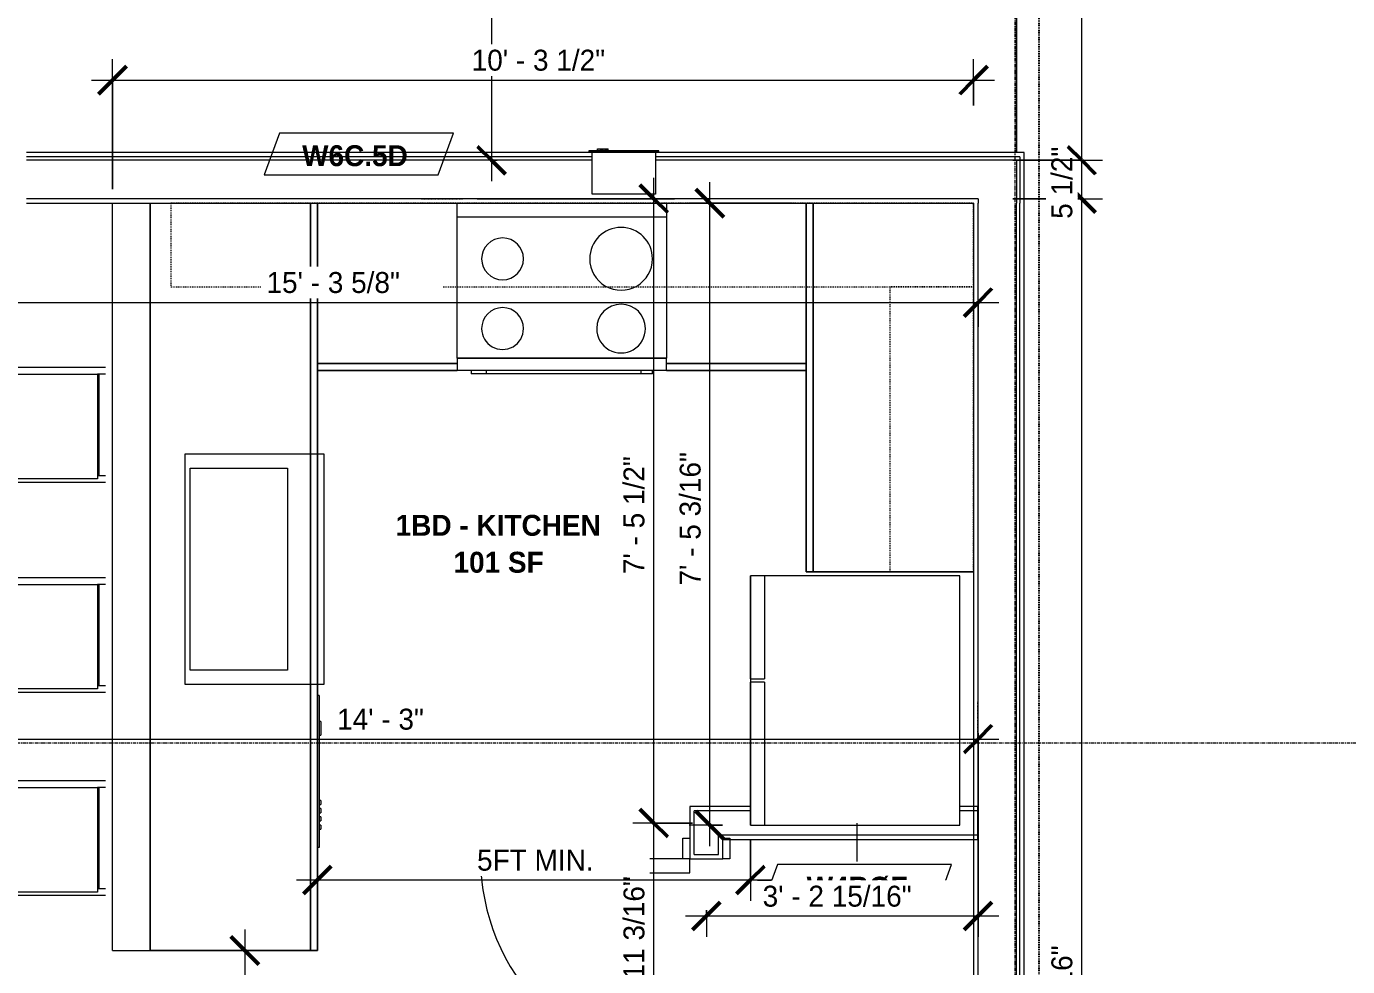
# Model space of a CAD drawing. Header units: inches. Extents: x -4058 to -1781, y 9814 to 12264.
# Drawn here: x -3623.1 to -3433.7, y 11253.1 to 11387.9 of the extents above; entities that cross this region are included whole.
import ezdxf

# ---------------------------------------------------------------- set-up
doc = ezdxf.new("R2010")
doc.units = ezdxf.units.IN
doc.header["$MEASUREMENT"] = 0
for name, pattern in [('Dash', [0.25, 0.125, -0.125]), ('Dash 3_32_', [0.1875, 0.09375, -0.09375]), ('Dash_2_', [0.25, 0.125, -0.125]), ('Grid Line 1_2_', [0.875, 0.5, -0.125, 0.125, -0.125])]:
    doc.linetypes.add(name, pattern=pattern)
for name, color, linetype, lineweight in [('0-1', 7, 'Continuous', 5), ('0-3', 8, 'Continuous', 9), ('A-ANNO-DIMS', 211, 'Continuous', 9), ('A-ANNO-DIMS-32', 211, 'Continuous', 9), ('A-AREA-IDEN', 2, 'Continuous', 9), ('A-DETL-1', 90, 'Dash 3_32_', 9), ('A-DOOR-2', 31, 'Continuous', 9), ('A-FLOR-1', 7, 'Continuous', 9), ('A-WALL-1', 7, 'Continuous', 9), ('A-WALL-2', 113, 'Continuous', 9), ('A-WALL-IDEN', 211, 'Continuous', 9), ('E-FIRE-1', 7, 'Continuous', 9), ('I-FURN', 30, 'Continuous', 9), ('I-WALL-3', 7, 'Continuous', 9), ('P-SANR-FIXT', 6, 'Continuous', 9), ('Q-CASE', 31, 'Continuous', 9), ('Q-CASE-HDLN', 31, 'Dash', 9), ('Q-SPCQ', 91, 'Continuous', 9), ('S-GRID-1', 1, 'Grid Line 1_2_', 9)]:
    doc.layers.add(name, color=color, linetype=linetype, lineweight=lineweight)
doc.layers.add('0-4', color=250, linetype='Dash_2_')
doc.styles.add('Century Gothic', font='ufonts.com_century-gothic.ttf', dxfattribs={"height": 3})
doc.styles.add('Century Gothic_B', font='GOTHICB.TTF', dxfattribs={"height": 3})
doc.dimstyles.new('MARKETING_DIMENSION', dxfattribs={"dimscale": 12, "dimtxt": 3.132505, "dimasz": 0.333333, "dimexe": 0.25, "dimexo": 0.166667, "dimgap": 0.041667, "dimtad": 1, "dimdec": 4, "dimrnd": 0.0625, "dimzin": 3, "dimdsep": 46, "dimlunit": 4, "dimtxsty": 'Century Gothic', "dimblk1": 'OBLIQUE', "dimblk2": 'OBLIQUE', "dimsah": 1, "dimcen": 0.09, "dimdle": 0.25, "dimazin": 0, "dimtfac": 1, "dimtdec": 4, "dimtix": 1, "dimtmove": 0, "dimatfit": 3, "dimfxl": 1, "dimtvp": 1, "dimtfill": 1, "dimfrac": 2, "dimtolj": 1, "dimtzin": 0, "dimarcsym": 2})
doc.dimstyles.new('THE_DIMENSION_STRING_3', dxfattribs={"dimscale": 12, "dimtxt": 3.132505, "dimasz": 0.333333, "dimexe": 0.25, "dimexo": 0.166667, "dimgap": 0.041667, "dimtad": 1, "dimdec": 4, "dimrnd": 0.0625, "dimzin": 3, "dimdsep": 46, "dimlunit": 4, "dimtxsty": 'Century Gothic', "dimblk1": 'OBLIQUE', "dimblk2": 'OBLIQUE', "dimsah": 1, "dimcen": 0.09, "dimdle": 0.25, "dimazin": 0, "dimtfac": 1, "dimtdec": 4, "dimtix": 1, "dimtmove": 0, "dimatfit": 3, "dimfxl": 1, "dimtvp": 1, "dimtfill": 1, "dimfrac": 2, "dimtolj": 1, "dimtzin": 0, "dimarcsym": 2})
doc.dimstyles.new('THE_DIMENSION_STRING_4', dxfattribs={"dimscale": 12, "dimtxt": 3.132505, "dimasz": 0.333333, "dimexe": 0.25, "dimexo": 0.166667, "dimgap": 0.041667, "dimtad": 1, "dimdec": 4, "dimrnd": 0.0625, "dimzin": 3, "dimdsep": 46, "dimlunit": 4, "dimtxsty": 'Century Gothic', "dimblk1": 'OBLIQUE', "dimblk2": 'OBLIQUE', "dimsah": 1, "dimcen": 0.09, "dimdle": 0.25, "dimazin": 0, "dimtfac": 1, "dimtdec": 4, "dimtix": 1, "dimtmove": 0, "dimatfit": 3, "dimfxl": 1, "dimtvp": 1, "dimtfill": 1, "dimfrac": 2, "dimtolj": 1, "dimtzin": 0, "dimarcsym": 2})
doc.dimstyles.new('THE_DIMENSION_STRING_5', dxfattribs={"dimscale": 12, "dimtxt": 3.132505, "dimasz": 0.333333, "dimexe": 0.25, "dimexo": 0.166667, "dimgap": 0.041667, "dimtad": 1, "dimdec": 4, "dimrnd": 0.0625, "dimzin": 3, "dimdsep": 46, "dimlunit": 4, "dimtxsty": 'Century Gothic', "dimblk1": 'OBLIQUE', "dimblk2": 'OBLIQUE', "dimsah": 1, "dimcen": 0.09, "dimdle": 0.25, "dimazin": 0, "dimtfac": 1, "dimtdec": 4, "dimtix": 1, "dimtmove": 0, "dimatfit": 3, "dimfxl": 1, "dimtvp": 1, "dimtfill": 1, "dimfrac": 2, "dimtolj": 1, "dimtzin": 0, "dimarcsym": 2})

# ---------------------------------------------------------------- blocks, each defined once
blk = doc.blocks.new('CTR - 1st Phase - Shell_rvt-1-UNIT PLANS - 2ND FLOOR')
at = {"layer": 'A-FLOR-1'}
for p, q in [((-3481.17, 11369.86), (-3481.17, 11432.19)), ((-3481.17, 11432.19), (-3481.17, 11369.86))]:
    blk.add_line(p, q, dxfattribs=at)
blk = doc.blocks.new('104416 - Fire Extinguishers - Wall - Class A - Light - 2A-2205533-UNIT PLANS - 2ND FLOOR')
at = {"layer": 'E-FIRE-1'}
for p, q in [((13.19, 3.88), (13.19, 3.62)), ((23.19, 3.88), (13.19, 3.88)), ((13.19, 3.88), (23.19, 3.88)), ((13.19, 3.88), (13.19, 3.62)), ((14.41, 4.13), (14.44, 4.13)), ((14.41, 3.88), (14.41, 4.13)), ((14.44, 4.13), (14.84, 4.13)), ((14.44, 3.88), (14.44, 4.13)), ((14.84, 4.13), (15.03, 4.13)), ((14.84, 3.88), (14.84, 4.13)), ((15.03, 4.13), (15.11, 4.13)), ((15.03, 3.88), (15.03, 4.13)), ((15.11, 4.13), (15.24, 4.13)), ((15.11, 3.88), (15.11, 4.13)), ((15.24, 4.13), (15.51, 4.13)), ((15.24, 3.88), (15.24, 4.13)), ((15.51, 4.13), (15.73, 4.13)), ((15.51, 3.88), (15.51, 4.13)), ((15.73, 4.13), (15.87, 4.13)), ((15.73, 3.88), (15.73, 4.13)), ((15.87, 4.13), (15.91, 4.13)), ((15.87, 3.88), (15.87, 4.13)), ((15.91, 4.13), (15.94, 4.13)), ((15.91, 3.88), (15.91, 4.13)), ((15.94, 3.88), (15.94, 4.13)), ((23.19, 3.62), (23.19, 3.88)), ((23.19, 3.62), (23.19, 3.88)), ((23.19, 3.62), (13.19, 3.62)), ((13.63, -2.37), (13.63, 3.62)), ((22.75, 3.62), (22.75, -2.37)), ((22.75, -2.37), (13.63, -2.37))]:
    blk.add_line(p, q, dxfattribs=at)
blk = doc.blocks.new('CTR - 1st Phase - Common Walls_rvt-1-UNIT PLANS - 2ND FLOOR')
at = {"layer": 'A-WALL-1'}
for p, q in [((-3542.04, 11369.24), (-3623.15, 11369.24)), ((-3480.67, 11369.24), (-3532.91, 11369.24)), ((-3480.67, 11369.24), (-3480.67, 11368.74)), ((-3542.04, 11368.74), (-3623.15, 11368.74)), ((-3481.17, 11368.74), (-3532.91, 11368.74)), ((-3481.17, 11368.74), (-3481.17, 11363.24)), ((-3480.67, 11368.74), (-3480.67, 11362.61)), ((-3486.67, 11363.24), (-3623.15, 11363.24)), ((-3486.67, 11363.24), (-3486.67, 11362.61)), ((-3481.17, 11363.24), (-3481.17, 11362.61)), ((-3486.67, 11129.69), (-3486.67, 11362.61)), ((-3481.17, 11032.1), (-3481.17, 11362.61)), ((-3480.67, 11032.1), (-3480.67, 11362.61))]:
    blk.add_line(p, q, dxfattribs=at)
at = {"layer": 'I-WALL-3'}
for p, q in [((-3542.47, 11369.86), (-3623.15, 11369.86)), ((-3480.05, 11369.86), (-3532.47, 11369.86)), ((-3480.05, 11369.24), (-3480.05, 11369.86)), ((-3480.05, 11362.61), (-3480.05, 11369.24)), ((-3623.15, 11362.61), (-3487.3, 11362.61)), ((-3487.3, 11362.61), (-3487.3, 11169.38)), ((-3480.05, 11032.1), (-3480.05, 11362.61))]:
    blk.add_line(p, q, dxfattribs=at)
at = {"layer": '0-3'}
blk.add_blockref('104416 - Fire Extinguishers - Wall - Class A - Light - 2A-2205533-UNIT PLANS - 2ND FLOOR', (-3555.66, 11366.24), dxfattribs=at)
blk = doc.blocks.new('SWING - DOUBLE - FLUSH - SWING - DOUBLE - 5-0 x 6-8 - DUMMY-3700318-UNIT PLANS - 2ND FLOOR')
at = {"layer": 'A-DOOR-2'}
for p, q in [((-33, 2.375), (-33, 3.375)), ((-33, 3.375), (-30, 3.375)), ((-30, 2.375), (-33, 2.375)), ((-30, 3.375), (-30, 2.375)), ((30, 2.375), (30, 3.375)), ((30, 3.375), (33, 3.375)), ((33, 2.375), (30, 2.375)), ((33, 3.375), (33, 2.375)), ((-33, -2.375), (-30, -2.375)), ((-33, -3.375), (-33, -2.375)), ((-30, -3.375), (-33, -3.375)), ((-28, -2.375), (-30, -2.375)), ((-30, -2.375), (-30, -3.375)), ((-30, -3.375), (-30, -32.375)), ((-28, -32.375), (-28, -2.375)), ((28, -2.375), (30, -2.375)), ((28, -32.375), (28, -2.375)), ((30, -2.375), (33, -2.375)), ((30, -3.375), (30, -2.375)), ((30, -3.375), (30, -32.375)), ((33, -3.375), (30, -3.375)), ((33, -2.375), (33, -3.375)), ((-30, -32.375), (-28, -32.375)), ((30, -32.375), (28, -32.375))]:
    blk.add_line(p, q, dxfattribs=at)
for centre, start, end in [((-30, -2.375), 270, 0), ((30, -2.375), 180, 270)]:
    blk.add_arc(centre, 30, start, end, dxfattribs=at)
blk = doc.blocks.new('Bar_Stool_6722_1_ - Bar_Stool_6722_1_-V81-UNIT PLANS - 2ND FLOOR')
at = {"layer": 'I-FURN'}
for p, q in [((0, 19.21), (0, 21.13)), ((1, 21.13), (1, 20.14)), ((15.5, 20.14), (15.5, 21.13)), ((16.5, 21.13), (16.5, 19.21)), ((0, 17.72), (0, 19.21)), ((1, 20.14), (15.5, 20.14)), ((1, 20.14), (1, 20.06)), ((1, 20.06), (1, 19.99)), ((16, 20), (1, 20)), ((1, 19.89), (1, 19.99)), ((1, 17.63), (1, 19.89)), ((15.5, 20.06), (15.5, 20.14)), ((15.5, 19.99), (15.5, 20.06)), ((16, 19.99), (16, 19.89)), ((16, 19.89), (16, 17.63)), ((16.5, 19.21), (16.5, 17.72)), ((0, 1.78), (0, 17.72)), ((1, 2.03), (1, 17.63)), ((16, 17.63), (16, 2.03)), ((16.5, 17.72), (16.5, 1.78)), ((1, 1.91), (1, 2.03)), ((16, 2.03), (1, 2.03)), ((1, 1.24), (1, 1.91)), ((16, 1.91), (1, 1.91)), ((16, 2.03), (16, 1.91)), ((16, 1.91), (16, 1.24)), ((1, 1.78), (0, 1.78)), ((0, 1.78), (0, 0.98)), ((1, 0.98), (0, 0.98)), ((0, 0.98), (0, 0)), ((1, 0), (1, 1.24)), ((1, 1.24), (16, 1.24)), ((16.5, 1.78), (16, 1.78)), ((16, 1.24), (16, 0)), ((16.5, 0.98), (16, 0.98)), ((16.5, 0.98), (16.5, 1.78)), ((16.5, 0), (16.5, 0.98)), ((0, 0), (1, 0)), ((1, 0), (16, 0)), ((16, 0), (16.5, 0))]:
    blk.add_line(p, q, dxfattribs=at)
blk = doc.blocks.new('OD_CW_Upper Cabinet - OD_CW_Upper Cabinet-3856831-UNIT PLANS - 2ND FLOOR')
at = {"layer": 'Q-CASE-HDLN'}
for p, q in [((115.86, 24), (0.74, 24)), ((0.74, 24), (0.74, 12)), ((115.86, 12), (115.86, 24)), ((0.74, 12), (115.86, 12))]:
    blk.add_line(p, q, dxfattribs=at)
blk = doc.blocks.new('OD_CW_Base Cabinet - OD_CW_Base Cabinet-3857755-UNIT PLANS - 2ND FLOOR')
at = {"layer": 'Q-CASE'}
for p, q in [((70.86, 0), (70.86, 24)), ((70.86, 24), (70.86, 1)), ((0.74, 1), (20.8, 1)), ((20.8, 1), (0.74, 1)), ((0.74, 0), (20.8, 0)), ((20.8, 0), (0.74, 0)), ((50.8, 1), (70.86, 1)), ((70.86, 1), (50.8, 1)), ((50.8, 0), (70.86, 0)), ((70.86, 0), (50.8, 0)), ((70.86, 1), (70.86, 0))]:
    blk.add_line(p, q, dxfattribs=at)
blk = doc.blocks.new('OD_CW_Base Cabinet - OD_CW_Base Cabinet-3870381-UNIT PLANS - 2ND FLOOR')
at = {"layer": 'Q-CASE'}
for p, q in [((0.74, 24), (0.74, 0)), ((107.93, 24), (0.74, 24)), ((0.74, 0), (107.93, 0))]:
    blk.add_line(p, q, dxfattribs=at)
blk = doc.blocks.new('OD_CW_Upper Cabinet - OD_CW_Upper Cabinet-3876458-UNIT PLANS - 2ND FLOOR')
at = {"layer": 'Q-CASE-HDLN'}
for p, q in [((41.64, 24), (0.74, 24)), ((0.74, 24), (0.74, 12)), ((41.64, 12), (41.64, 24)), ((0.74, 12), (41.64, 12))]:
    blk.add_line(p, q, dxfattribs=at)
blk = doc.blocks.new('OD_CW_Base Cabinet - OD_CW_Base Cabinet-V101-UNIT PLANS - 2ND FLOOR')
at = {"layer": 'Q-CASE'}
for p, q in [((53.64, 0), (53.64, 24)), ((53.64, 24), (53.64, 1)), ((0.74, 1), (53.64, 1)), ((53.64, 1), (0.74, 1)), ((0.74, 0), (53.64, 0)), ((53.64, 0), (0.74, 0)), ((53.64, 1), (53.64, 0))]:
    blk.add_line(p, q, dxfattribs=at)
blk = doc.blocks.new('Refrigerator_-_Side-by-Side_6047 - 36_ X 30_-345559-UNIT PLANS - 2ND FLOOR')
at = {"layer": 'Q-SPCQ'}
for p, q in [((17.87, 14.42), (-17.88, 14.42)), ((-17.88, 14.42), (-17.88, -15.58)), ((17.87, -15.58), (17.87, 14.42)), ((-17.88, -13.58), (-3.13, -13.58)), ((-17.88, -13.58), (-17.88, -15.58)), ((-3.13, -15.58), (-3.13, -13.58)), ((-2.63, -13.58), (17.87, -13.58)), ((-2.63, -13.58), (-2.63, -15.58)), ((17.87, -15.58), (17.87, -13.58)), ((-17.88, -15.58), (17.87, -15.58)), ((-3.13, -15.58), (-17.88, -15.58)), ((17.87, -15.58), (-2.63, -15.58))]:
    blk.add_line(p, q, dxfattribs=at)
blk = doc.blocks.new('Dishwasher_15404 - 34_ counter-3395311-UNIT PLANS - 2ND FLOOR')
at = {"layer": 'Q-SPCQ'}
for p, q in [((24.12, -1.09), (23.87, -1.09)), ((24.12, -1.09), (24.12, -22.91)), ((24.37, -4.82), (24.12, -4.82)), ((24.37, -4.82), (24.37, -5.81)), ((24.12, -6.79), (24.37, -6.79)), ((24.37, -5.81), (24.37, -6.79)), ((24.37, -16.15), (24.12, -16.15)), ((24.12, -16.74), (24.37, -16.74)), ((24.37, -16.15), (24.37, -16.74)), ((24.37, -17.33), (24.12, -17.33)), ((24.12, -17.92), (24.37, -17.92)), ((24.37, -18.51), (24.12, -18.51)), ((24.37, -17.33), (24.37, -17.92)), ((24.37, -18.51), (24.37, -19.1)), ((24.12, -19.1), (24.37, -19.1)), ((24.37, -19.69), (24.12, -19.69)), ((24.12, -20.28), (24.37, -20.28)), ((24.37, -19.69), (24.37, -20.28)), ((24.12, -22.91), (23.87, -22.91))]:
    blk.add_line(p, q, dxfattribs=at)
blk = doc.blocks.new('Range - 24_ x 30_-3317832-UNIT PLANS - 2ND FLOOR')
at = {"layer": 'Q-SPCQ'}
for p, q in [((2, 0.5), (3.61, 0.5)), ((2, 0.5), (2, 0)), ((3.61, 0.5), (25.87, 0.5)), ((3.61, 0.5), (3.61, 0)), ((25.87, 0), (25.87, 0.5)), ((25.87, 0.5), (28, 0.5)), ((28, 0), (28, 0.5)), ((0, 0), (30, 0)), ((0, 0), (0, -1.75)), ((0, -1.75), (30, -1.75)), ((0, -22), (0, -1.75)), ((30, -1.75), (0, -1.75)), ((30, -1.75), (30, 0)), ((30, -1.75), (30, -22)), ((0, -24), (0, -22)), ((30, -22), (0, -22)), ((30, -22), (30, -24))]:
    blk.add_line(p, q, dxfattribs=at)
for centre, radius, start, end in [((6.5, -6), 3.5, 360, 180), ((23.5, -6), 3, 360, 180), ((6.5, -6), 3.5, 180, 360), ((23.5, -6), 3, 180, 360), ((6.5, -16), 4.5, 360, 180), ((23.5, -16), 3, 0, 180), ((6.5, -16), 4.5, 180, 360), ((23.5, -16), 3, 180, 360)]:
    blk.add_arc(centre, radius, start, end, dxfattribs=at)
blk = doc.blocks.new('Stainless Steel Farmhous Kitchen Sink - Stainless Steel Farmhous Kitchen Sink-4315883-UNIT PLANS - 2ND FLOOR')
at = {"layer": 'P-SANR-FIXT'}
for p, q in [((-33, 22.2), (-33, 2.25)), ((0, 22.2), (-33, 22.2)), ((0, 2.25), (0, 22.2)), ((-31, 3), (-31, 16.96)), ((-31, 16.96), (-2, 16.96)), ((-2, 16.96), (-2, 3)), ((-33, 2.25), (0, 2.25)), ((-2, 3), (-31, 3))]:
    blk.add_line(p, q, dxfattribs=at)
blk = doc.blocks.new('DIMBLOCK54-UNIT PLANS - 2ND FLOOR')
at = {"layer": 'A-ANNO-DIMS-32'}
for p, q in [((-3657.67, 11279.19), (-3657.67, 11288.76)), ((-3657.67, 11285.76), (-3483.67, 11285.76)), ((-3657.67, 11285.76), (-3657.67, 11279.19)), ((-3486.67, 11286.59), (-3486.67, 11282.76)), ((-3486.67, 11285.76), (-3486.67, 11286.59))]:
    blk.add_line(p, q, dxfattribs=at)
at = {"layer": 'A-ANNO-DIMS-32', "lineweight": 50}
for p, q in [((-3657.67, 11285.76), (-3655.67, 11287.76)), ((-3486.67, 11285.76), (-3484.67, 11287.76)), ((-3657.67, 11285.76), (-3659.67, 11283.76)), ((-3486.67, 11285.76), (-3488.67, 11283.76))]:
    blk.add_line(p, q, dxfattribs=at)
at = {"layer": 'A-ANNO-DIMS-32', "color": 0, "insert": (-3578.59, 11290.11), "char_height": 3, "width": 15.394, "attachment_point": 1, "line_spacing_factor": 0.984502, "style": 'Century Gothic', "bg_fill": 3, "box_fill_scale": 1.25, "bg_fill_color": 256, "bg_fill_true_color": 13158600, "bg_fill_transparency": 0}
blk.add_mtext('14\' - 3"', dxfattribs=at)
blk = doc.blocks.new('_Oblique')
at = {"color": 0, "linetype": 'ByBlock', "lineweight": -2}
blk.add_line((-0.5, -0.5), (0.5, 0.5), dxfattribs=at)
blk = doc.blocks.new('Wall Tag - Arch Wall-3956453-UNIT PLANS - 2ND FLOOR')
at = {"layer": 'A-WALL-IDEN'}
for p, q in [((-0.3561, 0.0937), (-0.4244, -0.0937)), ((0.4244, 0.0937), (-0.3561, 0.0937)), ((0.3561, -0.0937), (0.4244, 0.0937)), ((-0.4244, -0.0937), (0.3561, -0.0937))]:
    blk.add_line(p, q, dxfattribs=at)
blk = doc.blocks.new('DIMBLOCK789-UNIT PLANS - 2ND FLOOR')
at = {"layer": 'A-ANNO-DIMS-32', "lineweight": 50}
for p, q in [((-3533.18, 11273.72), (-3535.18, 11275.72)), ((-3533.18, 11273.72), (-3531.18, 11271.72)), ((-3533.18, 11238.56), (-3535.18, 11240.56)), ((-3533.18, 11238.56), (-3531.18, 11236.56))]:
    blk.add_line(p, q, dxfattribs=at)
at = {"layer": 'A-ANNO-DIMS-32'}
for p, q in [((-3527.63, 11273.72), (-3536.18, 11273.72)), ((-3533.18, 11238.56), (-3533.18, 11273.72)), ((-3533.18, 11273.72), (-3527.63, 11273.72)), ((-3534, 11238.56), (-3530.18, 11238.56)), ((-3533.18, 11238.56), (-3534, 11238.56))]:
    blk.add_line(p, q, dxfattribs=at)
at = {"layer": 'A-ANNO-DIMS-32', "color": 0, "insert": (-3537.52, 11244.73), "char_height": 3, "width": 27.387, "attachment_point": 1, "rotation": 90, "line_spacing_factor": 0.984502, "style": 'Century Gothic', "bg_fill": 3, "box_fill_scale": 1.25, "bg_fill_color": 256, "bg_fill_true_color": 13158600, "bg_fill_transparency": 0}
blk.add_mtext('2\' - 11 3/16"', dxfattribs=at)
blk = doc.blocks.new('DIMBLOCK790-UNIT PLANS - 2ND FLOOR')
at = {"layer": 'A-ANNO-DIMS-32', "lineweight": 50}
for p, q in [((-3533.18, 11363.24), (-3535.18, 11365.24)), ((-3533.18, 11363.24), (-3531.18, 11361.24)), ((-3533.18, 11273.72), (-3535.18, 11275.72)), ((-3533.18, 11273.72), (-3531.18, 11271.72))]:
    blk.add_line(p, q, dxfattribs=at)
at = {"layer": 'A-ANNO-DIMS-32'}
for p, q in [((-3533.18, 11273.72), (-3533.18, 11366.24)), ((-3558.51, 11363.24), (-3530.18, 11363.24)), ((-3533.18, 11363.24), (-3558.51, 11363.24)), ((-3527.63, 11273.72), (-3536.18, 11273.72)), ((-3533.18, 11273.72), (-3527.63, 11273.72))]:
    blk.add_line(p, q, dxfattribs=at)
at = {"layer": 'A-ANNO-DIMS-32', "color": 0, "insert": (-3537.52, 11309.41), "char_height": 3, "width": 21.7784, "attachment_point": 1, "rotation": 90, "line_spacing_factor": 0.984502, "style": 'Century Gothic', "bg_fill": 3, "box_fill_scale": 1.25, "bg_fill_color": 256, "bg_fill_true_color": 13158600, "bg_fill_transparency": 0}
blk.add_mtext('7\' - 5 1/2"', dxfattribs=at)
blk = doc.blocks.new('DIMBLOCK796-UNIT PLANS - 2ND FLOOR')
at = {"layer": 'A-ANNO-DIMS-32'}
for p, q in [((-3670.27, 11372.85), (-3670.27, 11345.37)), ((-3670.27, 11348.37), (-3670.27, 11372.85)), ((-3486.67, 11344.88), (-3486.67, 11351.37)), ((-3670.27, 11348.37), (-3483.67, 11348.37)), ((-3486.67, 11348.37), (-3486.67, 11344.88))]:
    blk.add_line(p, q, dxfattribs=at)
at = {"layer": 'A-ANNO-DIMS-32', "lineweight": 50}
for p, q in [((-3670.27, 11348.37), (-3668.27, 11350.37)), ((-3486.67, 11348.37), (-3484.67, 11350.37)), ((-3670.27, 11348.37), (-3672.27, 11346.37)), ((-3486.67, 11348.37), (-3488.67, 11346.37))]:
    blk.add_line(p, q, dxfattribs=at)
at = {"layer": 'A-ANNO-DIMS-32', "color": 0, "insert": (-3588.72, 11352.72), "char_height": 3, "width": 24.5827, "attachment_point": 1, "line_spacing_factor": 0.984502, "style": 'Century Gothic', "bg_fill": 3, "box_fill_scale": 1.25, "bg_fill_color": 256, "bg_fill_true_color": 13158600, "bg_fill_transparency": 0}
blk.add_mtext('15\' - 3 5/8"', dxfattribs=at)
blk = doc.blocks.new('DIMBLOCK936-UNIT PLANS - 2ND FLOOR')
at = {"layer": 'A-ANNO-DIMS-32', "lineweight": 50}
for p, q in [((-3471.8, 11363.24), (-3473.8, 11365.24)), ((-3471.8, 11363.24), (-3469.8, 11361.24)), ((-3471.8, 11129.19), (-3473.8, 11131.19)), ((-3471.8, 11129.19), (-3469.8, 11127.19))]:
    blk.add_line(p, q, dxfattribs=at)
at = {"layer": 'A-ANNO-DIMS-32'}
for p, q in [((-3481.67, 11363.24), (-3468.8, 11363.24)), ((-3471.8, 11363.24), (-3481.67, 11363.24)), ((-3471.8, 11129.19), (-3471.8, 11363.24)), ((-3481.67, 11129.19), (-3468.8, 11129.19)), ((-3471.8, 11129.19), (-3481.67, 11129.19))]:
    blk.add_line(p, q, dxfattribs=at)
at = {"layer": 'A-ANNO-DIMS-32', "color": 0, "insert": (-3476.15, 11234.8), "char_height": 3, "width": 27.387, "attachment_point": 1, "rotation": 90, "line_spacing_factor": 0.984502, "style": 'Century Gothic', "bg_fill": 3, "box_fill_scale": 1.25, "bg_fill_color": 256, "bg_fill_true_color": 13158600, "bg_fill_transparency": 0}
blk.add_mtext('19\' - 6 1/16"', dxfattribs=at)
blk = doc.blocks.new('DIMBLOCK937-UNIT PLANS - 2ND FLOOR')
at = {"layer": 'A-ANNO-DIMS-32', "lineweight": 50}
for p, q in [((-3471.8, 11368.74), (-3473.8, 11370.74)), ((-3471.8, 11368.74), (-3469.8, 11366.74)), ((-3471.8, 11363.24), (-3473.8, 11365.24)), ((-3471.8, 11363.24), (-3469.8, 11361.24))]:
    blk.add_line(p, q, dxfattribs=at)
at = {"layer": 'A-ANNO-DIMS-32'}
for p, q in [((-3481.67, 11368.74), (-3468.8, 11368.74)), ((-3471.8, 11368.74), (-3481.67, 11368.74)), ((-3471.8, 11363.24), (-3471.8, 11368.74)), ((-3481.67, 11363.24), (-3468.8, 11363.24)), ((-3471.8, 11363.24), (-3481.67, 11363.24))]:
    blk.add_line(p, q, dxfattribs=at)
at = {"layer": 'A-ANNO-DIMS-32', "color": 0, "insert": (-3476.15, 11360.35), "char_height": 3, "width": 13.5444, "attachment_point": 1, "rotation": 90, "line_spacing_factor": 0.984502, "style": 'Century Gothic', "bg_fill": 3, "box_fill_scale": 1.25, "bg_fill_color": 256, "bg_fill_true_color": 13158600, "bg_fill_transparency": 0}
blk.add_mtext('5 1/2"', dxfattribs=at)
blk = doc.blocks.new('DIMBLOCK938-UNIT PLANS - 2ND FLOOR')
at = {"layer": 'A-ANNO-DIMS-32', "lineweight": 50}
for p, q in [((-3471.8, 11432.19), (-3473.8, 11434.19)), ((-3471.8, 11432.19), (-3469.8, 11430.19)), ((-3471.8, 11368.74), (-3473.8, 11370.74)), ((-3471.8, 11368.74), (-3469.8, 11366.74))]:
    blk.add_line(p, q, dxfattribs=at)
at = {"layer": 'A-ANNO-DIMS-32'}
for p, q in [((-3483.7, 11432.19), (-3468.8, 11432.19)), ((-3471.8, 11432.19), (-3483.7, 11432.19)), ((-3471.8, 11368.74), (-3471.8, 11432.19)), ((-3481.67, 11368.74), (-3468.8, 11368.74)), ((-3471.8, 11368.74), (-3481.67, 11368.74))]:
    blk.add_line(p, q, dxfattribs=at)
at = {"layer": 'A-ANNO-DIMS-32', "color": 0, "insert": (-3476.15, 11390.22), "char_height": 3, "width": 24.5827, "attachment_point": 1, "rotation": 90, "line_spacing_factor": 0.984502, "style": 'Century Gothic', "bg_fill": 3, "box_fill_scale": 1.25, "bg_fill_color": 256, "bg_fill_true_color": 13158600, "bg_fill_transparency": 0}
blk.add_mtext('5\' - 3 7/16"', dxfattribs=at)
blk = doc.blocks.new('DIMBLOCK984-UNIT PLANS - 2ND FLOOR')
at = {"layer": 'A-ANNO-DIMS-32', "lineweight": 50}
for p, q in [((-3556.46, 11432.19), (-3558.46, 11434.19)), ((-3556.46, 11432.19), (-3554.46, 11430.19)), ((-3556.46, 11368.74), (-3558.46, 11370.74)), ((-3556.46, 11368.74), (-3554.46, 11366.74))]:
    blk.add_line(p, q, dxfattribs=at)
at = {"layer": 'A-ANNO-DIMS-32'}
for p, q in [((-3555.63, 11432.19), (-3559.46, 11432.19)), ((-3556.46, 11432.19), (-3556.46, 11365.74)), ((-3556.46, 11432.19), (-3555.63, 11432.19)), ((-3555.63, 11368.74), (-3559.46, 11368.74)), ((-3556.46, 11368.74), (-3555.63, 11368.74))]:
    blk.add_line(p, q, dxfattribs=at)
at = {"layer": 'A-ANNO-DIMS-32', "color": 0, "insert": (-3560.8, 11390.22), "char_height": 3, "width": 24.5827, "attachment_point": 1, "rotation": 90, "line_spacing_factor": 0.984502, "style": 'Century Gothic', "bg_fill": 3, "box_fill_scale": 1.25, "bg_fill_color": 256, "bg_fill_true_color": 13158600, "bg_fill_transparency": 0}
blk.add_mtext('5\' - 3 7/16"', dxfattribs=at)
blk = doc.blocks.new('DIMBLOCK1479-UNIT PLANS - 2ND FLOOR')
at = {"layer": 'A-ANNO-DIMS-32'}
for p, q in [((-3486.67, 11283.19), (-3486.67, 11257.39)), ((-3486.67, 11260.39), (-3486.67, 11283.19)), ((-3525.63, 11261.22), (-3525.63, 11257.39)), ((-3525.63, 11260.39), (-3525.63, 11261.22)), ((-3528.63, 11260.39), (-3483.67, 11260.39))]:
    blk.add_line(p, q, dxfattribs=at)
at = {"layer": 'A-ANNO-DIMS-32', "lineweight": 50}
for p, q in [((-3525.63, 11260.39), (-3523.63, 11262.39)), ((-3486.67, 11260.39), (-3484.67, 11262.39)), ((-3525.63, 11260.39), (-3527.63, 11258.39)), ((-3486.67, 11260.39), (-3488.67, 11258.39))]:
    blk.add_line(p, q, dxfattribs=at)
at = {"layer": 'A-ANNO-DIMS-32', "color": 0, "insert": (-3517.56, 11264.73), "char_height": 3, "width": 27.387, "attachment_point": 1, "line_spacing_factor": 0.984502, "style": 'Century Gothic', "bg_fill": 3, "box_fill_scale": 1.25, "bg_fill_color": 256, "bg_fill_true_color": 13158600, "bg_fill_transparency": 0}
blk.add_mtext('3\' - 2 15/16"', dxfattribs=at)
blk = doc.blocks.new('DIMBLOCK1560-UNIT PLANS - 2ND FLOOR')
at = {"layer": 'A-ANNO-DIMS-32'}
for p, q in [((-3519.3, 11271.4), (-3519.3, 11262.55)), ((-3519.3, 11265.55), (-3519.3, 11271.4)), ((-3584.42, 11265.55), (-3516.3, 11265.55)), ((-3581.42, 11266.37), (-3581.42, 11262.55)), ((-3581.42, 11265.55), (-3581.42, 11266.37))]:
    blk.add_line(p, q, dxfattribs=at)
at = {"layer": 'A-ANNO-DIMS-32', "lineweight": 50}
for p, q in [((-3581.42, 11265.55), (-3579.42, 11267.55)), ((-3519.3, 11265.55), (-3517.3, 11267.55)), ((-3581.42, 11265.55), (-3583.42, 11263.55)), ((-3519.3, 11265.55), (-3521.3, 11263.55))]:
    blk.add_line(p, q, dxfattribs=at)
at = {"layer": 'A-ANNO-DIMS-32', "color": 0, "insert": (-3558.52, 11269.89), "char_height": 3, "width": 19.5707, "attachment_point": 1, "line_spacing_factor": 0.984502, "style": 'Century Gothic', "bg_fill": 3, "box_fill_scale": 1.25, "bg_fill_color": 256, "bg_fill_true_color": 13158600, "bg_fill_transparency": 0}
blk.add_mtext('5FT MIN.', dxfattribs=at)
blk = doc.blocks.new('DIMBLOCK1561-UNIT PLANS - 2ND FLOOR')
at = {"layer": 'A-ANNO-DIMS-32'}
for p, q in [((-3525.12, 11270.4), (-3525.12, 11365.61)), ((-3513.3, 11362.61), (-3528.12, 11362.61)), ((-3525.12, 11362.61), (-3513.3, 11362.61)), ((-3523.3, 11273.4), (-3528.12, 11273.4)), ((-3525.12, 11273.4), (-3523.3, 11273.4))]:
    blk.add_line(p, q, dxfattribs=at)
at = {"layer": 'A-ANNO-DIMS-32', "lineweight": 50}
for p, q in [((-3525.12, 11362.61), (-3527.12, 11364.61)), ((-3525.12, 11362.61), (-3523.12, 11360.61)), ((-3525.12, 11273.4), (-3527.12, 11275.4)), ((-3525.12, 11273.4), (-3523.12, 11271.4))]:
    blk.add_line(p, q, dxfattribs=at)
at = {"layer": 'A-ANNO-DIMS-32', "color": 0, "insert": (-3529.46, 11307.77), "char_height": 3, "width": 24.5827, "attachment_point": 1, "rotation": 90, "line_spacing_factor": 0.984502, "style": 'Century Gothic', "bg_fill": 3, "box_fill_scale": 1.25, "bg_fill_color": 256, "bg_fill_true_color": 13158600, "bg_fill_transparency": 0}
blk.add_mtext('7\' - 5 3/16"', dxfattribs=at)
blk = doc.blocks.new('DIMBLOCK1562-UNIT PLANS - 2ND FLOOR')
at = {"layer": 'A-ANNO-DIMS-32', "lineweight": 50}
for p, q in [((-3591.83, 11255.43), (-3593.83, 11257.43)), ((-3591.83, 11255.43), (-3589.83, 11253.43)), ((-3591.83, 11213.86), (-3593.83, 11215.86)), ((-3591.83, 11213.86), (-3589.83, 11211.86))]:
    blk.add_line(p, q, dxfattribs=at)
at = {"layer": 'A-ANNO-DIMS-32'}
for p, q in [((-3591.83, 11258.43), (-3591.83, 11210.86)), ((-3591, 11255.43), (-3594.83, 11255.43)), ((-3591.83, 11255.43), (-3591, 11255.43)), ((-3591, 11213.86), (-3594.83, 11213.86)), ((-3591.83, 11213.86), (-3591, 11213.86))]:
    blk.add_line(p, q, dxfattribs=at)
at = {"layer": 'A-ANNO-DIMS-32', "color": 0, "insert": (-3596.17, 11225.45), "char_height": 3, "width": 22.0767, "attachment_point": 1, "rotation": 90, "line_spacing_factor": 0.984502, "style": 'Century Gothic', "bg_fill": 3, "box_fill_scale": 1.25, "bg_fill_color": 256, "bg_fill_true_color": 13158600, "bg_fill_transparency": 0}
blk.add_mtext('3\'-6" MIN.', dxfattribs=at)
blk = doc.blocks.new('DIMBLOCK1584-UNIT PLANS - 2ND FLOOR')
at = {"layer": 'A-ANNO-DIMS-32'}
for p, q in [((-3610.8, 11364.61), (-3610.8, 11383.25)), ((-3487.3, 11376.61), (-3487.3, 11383.25)), ((-3613.8, 11380.25), (-3484.3, 11380.25)), ((-3610.8, 11380.25), (-3610.8, 11364.61)), ((-3487.3, 11380.25), (-3487.3, 11376.61))]:
    blk.add_line(p, q, dxfattribs=at)
at = {"layer": 'A-ANNO-DIMS-32', "lineweight": 50}
for p, q in [((-3610.8, 11380.25), (-3608.8, 11382.25)), ((-3487.3, 11380.25), (-3485.3, 11382.25)), ((-3610.8, 11380.25), (-3612.8, 11378.25)), ((-3487.3, 11380.25), (-3489.3, 11378.25))]:
    blk.add_line(p, q, dxfattribs=at)
at = {"layer": 'A-ANNO-DIMS-32', "color": 0, "insert": (-3559.29, 11384.6), "char_height": 3, "width": 24.5827, "attachment_point": 1, "line_spacing_factor": 0.984502, "style": 'Century Gothic', "bg_fill": 3, "box_fill_scale": 1.25, "bg_fill_color": 256, "bg_fill_true_color": 13158600, "bg_fill_transparency": 0}
blk.add_mtext('10\' - 3 1/2"', dxfattribs=at)

msp = doc.modelspace()

# ---------------------------------------------------------------- linework, layer by layer
at = {"layer": '0-4'}
msp.add_line((-3477.94625, 11439.65107), (-3477.94625, 11121.61027), dxfattribs=at)
at = {"layer": 'A-DETL-1'}
for p, q in [((-3566.50739, 11363.2394), (-3560.50739, 11363.2394)), ((-3486.67374, 11285.1894), (-3486.67374, 11291.1894))]:
    msp.add_line(p, q, dxfattribs=at)
at = {"layer": 'A-WALL-2'}
for p, q in [((-3610.79874, 11255.4269), (-3610.79874, 11362.6144)), ((-3605.42374, 11362.6144), (-3605.42374, 11255.4269)), ((-3519.29874, 11276.09732), (-3528.00502, 11276.09732)), ((-3528.00502, 11276.09732), (-3528.00502, 11268.5644)), ((-3486.67374, 11276.09732), (-3489.29874, 11276.09732)), ((-3486.67374, 11271.34732), (-3486.67374, 11276.09732)), ((-3519.29874, 11275.47232), (-3527.38002, 11275.47232)), ((-3527.38002, 11269.1894), (-3527.38002, 11275.47232)), ((-3486.67374, 11275.47232), (-3489.29874, 11275.47232)), ((-3486.67374, 11271.97232), (-3523.88002, 11271.97232)), ((-3523.88002, 11269.1894), (-3523.88002, 11271.97232)), ((-3523.25502, 11271.34732), (-3486.67374, 11271.34732)), ((-3523.25502, 11268.5644), (-3523.25502, 11271.34732)), ((-3528.00502, 11268.5644), (-3523.25502, 11268.5644)), ((-3527.38002, 11269.1894), (-3523.88002, 11269.1894)), ((-3610.79874, 11255.4269), (-3605.42374, 11255.4269))]:
    msp.add_line(p, q, dxfattribs=at)
at = {"layer": 'A-WALL-IDEN'}
msp.add_line((-3504.03192, 11273.72232), (-3504.03192, 11268.19133), dxfattribs=at)
at = {"layer": 'Q-CASE'}
for p, q in [((-3605.42374, 11255.4269), (-3605.42374, 11362.6144)), ((-3582.42374, 11362.6144), (-3582.42374, 11255.4269)), ((-3582.42374, 11255.4269), (-3582.42374, 11362.6144)), ((-3581.42374, 11362.6144), (-3581.42374, 11255.4269)), ((-3582.42374, 11255.4269), (-3605.42374, 11255.4269)), ((-3581.42374, 11255.4269), (-3582.42374, 11255.4269))]:
    msp.add_line(p, q, dxfattribs=at)

# ---------------------------------------------------------------- block references
at = {"layer": '0-1'}
for name in ['CTR - 1st Phase - Shell_rvt-1-UNIT PLANS - 2ND FLOOR', 'CTR - 1st Phase - Common Walls_rvt-1-UNIT PLANS - 2ND FLOOR']:
    msp.add_blockref(name, (0, 0), dxfattribs=at)
at = {"layer": 'A-DOOR-2', "rotation": 270}
msp.add_blockref('SWING - DOUBLE - FLUSH - SWING - DOUBLE - 5-0 x 6-8 - DUMMY-3700318-UNIT PLANS - 2ND FLOOR', (-3525.63002, 11238.5644), dxfattribs=at)
at = {"layer": 'A-WALL-IDEN', "xscale": 31.99999999999999, "yscale": 31.99999999999999, "zscale": 31.99999999999999}
for p in [(-3575.47374, 11369.65741), (-3504.03192, 11264.77331)]:
    msp.add_blockref('Wall Tag - Arch Wall-3956453-UNIT PLANS - 2ND FLOOR', p, dxfattribs=at)
at = {"layer": 'I-FURN', "rotation": 270.0000000000945}
for p in [(-3632.92374, 11339.05824), (-3632.92374, 11308.93692), (-3632.92374, 11279.81561)]:
    msp.add_blockref('Bar_Stool_6722_1_ - Bar_Stool_6722_1_-V81-UNIT PLANS - 2ND FLOOR', p, dxfattribs=at)
at = {"layer": 'P-SANR-FIXT', "rotation": 269.9999999999999}
msp.add_blockref('Stainless Steel Farmhous Kitchen Sink - Stainless Steel Farmhous Kitchen Sink-4315883-UNIT PLANS - 2ND FLOOR', (-3602.65645, 11293.6144), dxfattribs=at)
at = {"layer": 'Q-CASE'}
for name, p, rotation in [('OD_CW_Base Cabinet - OD_CW_Base Cabinet-3870381-UNIT PLANS - 2ND FLOOR', (-3581.42374, 11254.68919), 90.00000000000169), ('OD_CW_Base Cabinet - OD_CW_Base Cabinet-V101-UNIT PLANS - 2ND FLOOR', (-3511.29874, 11363.3521), 270.0000000000009), ('OD_CW_Upper Cabinet - OD_CW_Upper Cabinet-3876458-UNIT PLANS - 2ND FLOOR', (-3511.29874, 11351.3521), 269.9999999999955)]:
    msp.add_blockref(name, p, dxfattribs=dict(at, rotation=rotation))
for name, p in [('OD_CW_Upper Cabinet - OD_CW_Upper Cabinet-3856831-UNIT PLANS - 2ND FLOOR', (-3603.16144, 11338.6144)), ('OD_CW_Base Cabinet - OD_CW_Base Cabinet-3857755-UNIT PLANS - 2ND FLOOR', (-3582.16144, 11338.6144))]:
    msp.add_blockref(name, p, dxfattribs=at)
at = {"layer": 'Q-SPCQ'}
for name, p, rotation in [('Range - 24_ x 30_-3317832-UNIT PLANS - 2ND FLOOR', (-3531.36124, 11338.6144), 180), ('Refrigerator_-_Side-by-Side_6047 - 36_ X 30_-345559-UNIT PLANS - 2ND FLOOR', (-3503.72094, 11291.2769), 269.9999999999981)]:
    msp.add_blockref(name, p, dxfattribs=dict(at, rotation=rotation))
msp.add_blockref('Dishwasher_15404 - 34_ counter-3395311-UNIT PLANS - 2ND FLOOR', (-3605.29874, 11293.1144), dxfattribs=at)

# ---------------------------------------------------------------- texts
at = {"layer": 'A-WALL-IDEN', "char_height": 3, "attachment_point": 1, "style": 'Century Gothic_B'}
for s, insert, width in [('W6C.5D', (-3583.60934, 11370.90495), 19.594), ('W4BØF', (-3511.24784, 11266.02085), 17.372)]:
    msp.add_mtext(s, dxfattribs=dict(at, insert=insert, width=width))

# ---------------------------------------------------------------- next in the draw order: dimensions: what is measured, and where the dimension line sits
at = {"layer": 'A-ANNO-DIMS'}
dim = msp.add_linear_dim(base=(-3486.67374, 11285.75997), p1=(-3657.67374, 11277.1894), p2=(-3486.67374, 11288.58839), dimstyle='MARKETING_DIMENSION', override={"dimpost": '<>', "dimfxl": 171.379512}, dxfattribs=at)
dim.commit()
dim.dimension.update_dxf_attribs({"geometry": 'DIMBLOCK54-UNIT PLANS - 2ND FLOOR', "text_midpoint": (-3572.17374, 11287.83543)})
dim = msp.add_linear_dim(base=(-3533.17507, 11273.72232), p1=(-3536.0035, 11238.5644), p2=(-3525.63002, 11273.72232), angle=90, dimstyle='THE_DIMENSION_STRING_3', override={"dimpost": '<>', "dimfxl": 36.656355}, dxfattribs=at)
dim.commit()
dim.dimension.update_dxf_attribs({"geometry": 'DIMBLOCK789-UNIT PLANS - 2ND FLOOR', "text_midpoint": (-3535.41674, 11256.14336)})
dim = msp.add_linear_dim(base=(-3591.82611, 11213.8644), p1=(-3588.99769, 11255.4269), p2=(-3588.99769, 11213.8644), angle=90, text='3\'-6" MIN.', dimstyle='THE_DIMENSION_STRING_5', override={"dimpost": '<>', "dimfxl": 41.5625}, dxfattribs=at)
dim.commit()
dim.dimension.update_dxf_attribs({"geometry": 'DIMBLOCK1562-UNIT PLANS - 2ND FLOOR', "text_midpoint": (-3593.90157, 11234.64565)})

# ---------------------------------------------------------------- next in the draw order: dimensions: what is measured, and where the dimension line sits
dim = msp.add_linear_dim(base=(-3533.17507, 11363.2394), p1=(-3525.63002, 11273.72232), p2=(-3560.50739, 11363.2394), angle=90, dimstyle='THE_DIMENSION_STRING_3', override={"dimpost": '<>', "dimfxl": 96.07153}, dxfattribs=at)
dim.commit()
dim.dimension.update_dxf_attribs({"geometry": 'DIMBLOCK790-UNIT PLANS - 2ND FLOOR', "text_midpoint": (-3535.41674, 11318.48086)})

# ---------------------------------------------------------------- next in the draw order: texts
at = {"layer": 'A-AREA-IDEN', "char_height": 3, "attachment_point": 1, "style": 'Century Gothic_B'}
for s, insert, width in [('1BD - KITCHEN', (-3570.19189, 11317.90766), 35.451), ('101 SF', (-3561.89583, 11312.61053), 15.352)]:
    msp.add_mtext(s, dxfattribs=dict(at, insert=insert, width=width))

# ---------------------------------------------------------------- next in the draw order: dimensions: what is measured, and where the dimension line sits
at = {"layer": 'A-ANNO-DIMS'}
dim = msp.add_linear_dim(base=(-3486.67374, 11348.37253), p1=(-3670.27374, 11374.8459), p2=(-3486.67374, 11342.88066), dimstyle='THE_DIMENSION_STRING_3', override={"dimpost": '<>', "dimfxl": 186.361843}, dxfattribs=at)
dim.commit()
dim.dimension.update_dxf_attribs({"geometry": 'DIMBLOCK796-UNIT PLANS - 2ND FLOOR', "text_midpoint": (-3578.47374, 11350.6142)})

# ---------------------------------------------------------------- next in the draw order: dimensions: what is measured, and where the dimension line sits
for base, p1, p2, override, picture, middle in [((-3556.4559, 11368.7394), (-3553.62748, 11432.1894), (-3553.62748, 11368.7394), {"dimpost": '<>', "dimfxl": 63.45}, 'DIMBLOCK984-UNIT PLANS - 2ND FLOOR', (-3558.69758, 11400.4644)), ((-3471.80166, 11363.2394), (-3483.67374, 11129.1894), (-3483.67374, 11363.2394), {"dimpost": '<>', "dimfxl": 234.05}, 'DIMBLOCK936-UNIT PLANS - 2ND FLOOR', (-3474.04334, 11246.2144))]:
    dim = msp.add_linear_dim(base=base, p1=p1, p2=p2, angle=90, dimstyle='THE_DIMENSION_STRING_4', override=override, dxfattribs=at)
    dim.commit()
    dim.dimension.update_dxf_attribs({"geometry": picture, "text_midpoint": middle})

# ---------------------------------------------------------------- next in the draw order: linework, layer by layer
at = {"layer": 'S-GRID-1'}
msp.add_line((-1781.27288, 11285.1894), (-4041.7795, 11285.1894), dxfattribs=at)

# ---------------------------------------------------------------- next in the draw order: dimensions: what is measured, and where the dimension line sits
at = {"layer": 'A-ANNO-DIMS'}
dim = msp.add_linear_dim(base=(-3471.80166, 11368.7394), p1=(-3483.67374, 11363.2394), p2=(-3483.67374, 11368.7394), angle=90, dimstyle='THE_DIMENSION_STRING_4', override={"dimpost": '<>', "dimfxl": 5.5}, dxfattribs=at)
dim.commit()
dim.dimension.update_dxf_attribs({"geometry": 'DIMBLOCK937-UNIT PLANS - 2ND FLOOR', "text_midpoint": (-3474.04334, 11365.9894)})

# ---------------------------------------------------------------- next in the draw order: dimensions: what is measured, and where the dimension line sits
dim = msp.add_linear_dim(base=(-3471.80166, 11432.1894), p1=(-3483.67374, 11368.7394), p2=(-3485.69874, 11432.1894), angle=90, dimstyle='THE_DIMENSION_STRING_4', override={"dimpost": '<>', "dimfxl": 63.482306}, dxfattribs=at)
dim.commit()
dim.dimension.update_dxf_attribs({"geometry": 'DIMBLOCK938-UNIT PLANS - 2ND FLOOR', "text_midpoint": (-3474.04334, 11400.4644)})
dim = msp.add_linear_dim(base=(-3486.67374, 11260.38808), p1=(-3525.63002, 11263.21651), p2=(-3486.67374, 11285.1894), dimstyle='MARKETING_DIMENSION', override={"dimpost": '<>', "dimfxl": 44.72583}, dxfattribs=at)
dim.commit()
dim.dimension.update_dxf_attribs({"geometry": 'DIMBLOCK1479-UNIT PLANS - 2ND FLOOR', "text_midpoint": (-3506.15188, 11262.62975)})

# ---------------------------------------------------------------- next in the draw order: linework, layer by layer
at = {"layer": 'S-GRID-1'}
msp.add_line((-3481.32374, 9814.0266), (-3481.32374, 12247.50061), dxfattribs=at)

# ---------------------------------------------------------------- next in the draw order: dimensions: what is measured, and where the dimension line sits
at = {"layer": 'A-ANNO-DIMS'}
dim = msp.add_linear_dim(base=(-3519.29874, 11265.54656), p1=(-3581.42374, 11268.37498), p2=(-3519.29874, 11273.4019), text='5FT MIN.', dimstyle='THE_DIMENSION_STRING_5', override={"dimpost": '<>', "dimfxl": 62.328047}, dxfattribs=at)
dim.commit()
dim.dimension.update_dxf_attribs({"geometry": 'DIMBLOCK1560-UNIT PLANS - 2ND FLOOR', "text_midpoint": (-3550.36124, 11267.58429)})

# ---------------------------------------------------------------- next in the draw order: dimensions: what is measured, and where the dimension line sits
dim = msp.add_linear_dim(base=(-3525.11576, 11362.6144), p1=(-3521.29874, 11273.4019), p2=(-3511.29874, 11362.6144), angle=90, dimstyle='THE_DIMENSION_STRING_5', override={"dimpost": '<>', "dimfxl": 89.77121}, dxfattribs=at)
dim.commit()
dim.dimension.update_dxf_attribs({"geometry": 'DIMBLOCK1561-UNIT PLANS - 2ND FLOOR', "text_midpoint": (-3527.35743, 11318.00815)})

# ---------------------------------------------------------------- next in the draw order: dimensions: what is measured, and where the dimension line sits
dim = msp.add_linear_dim(base=(-3487.29874, 11380.25493), p1=(-3610.79874, 11362.6144), p2=(-3487.29874, 11374.6144), dimstyle='THE_DIMENSION_STRING_5', override={"dimpost": '<>', "dimfxl": 124.081626}, dxfattribs=at)
dim.commit()
dim.dimension.update_dxf_attribs({"geometry": 'DIMBLOCK1584-UNIT PLANS - 2ND FLOOR', "text_midpoint": (-3549.04874, 11382.4966)})

doc.saveas('drawing.dxf')
